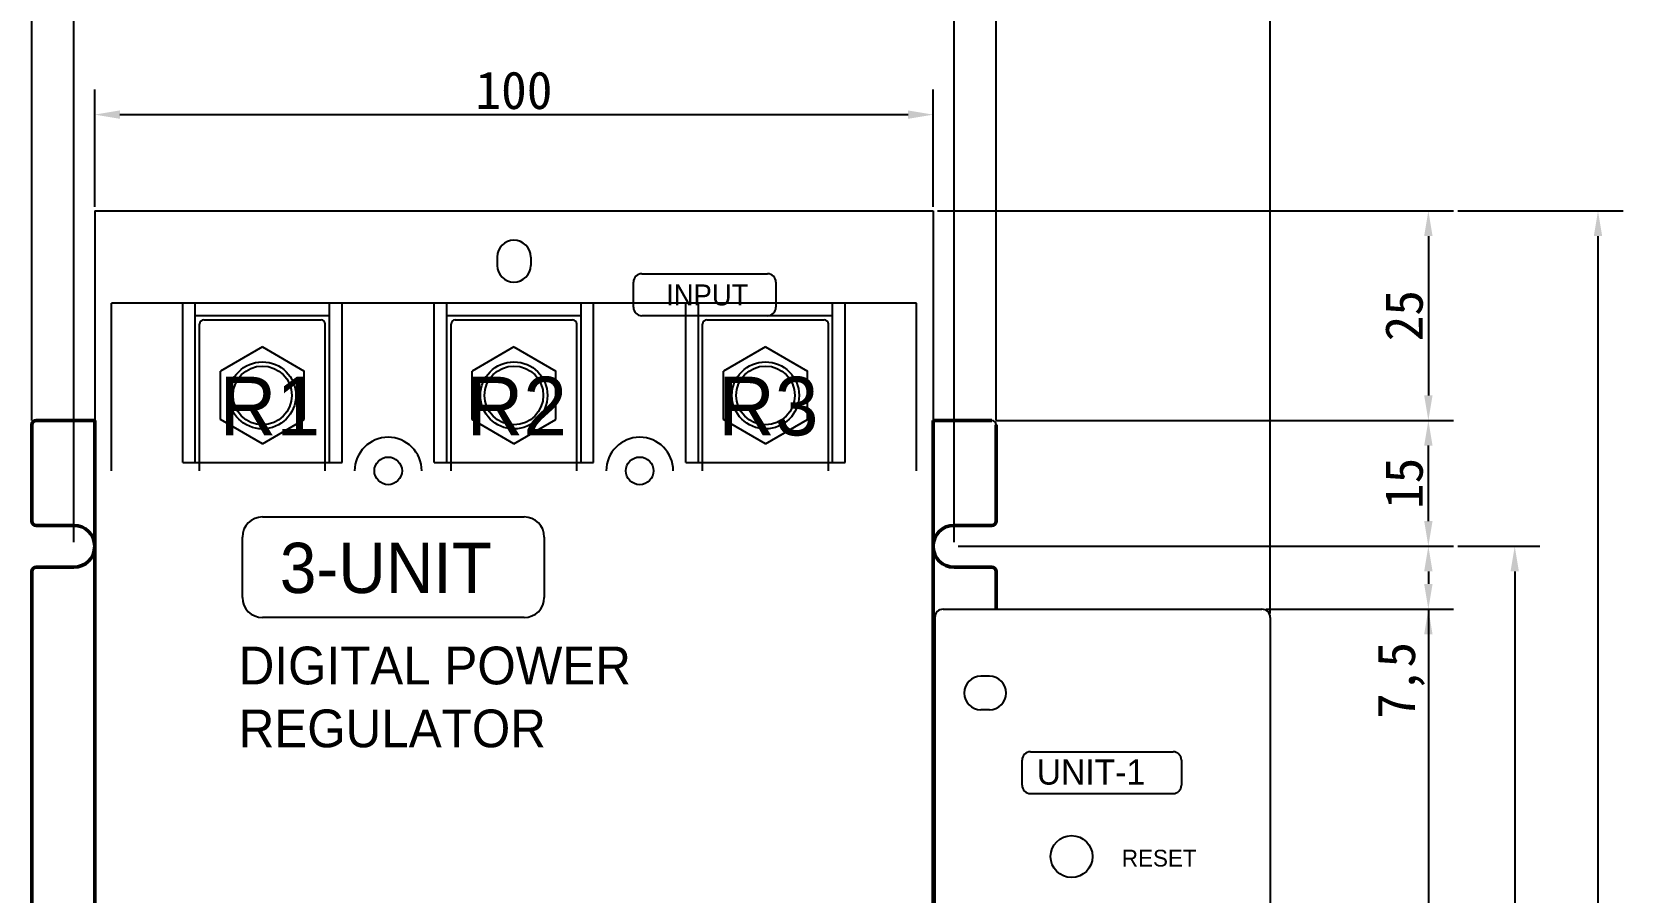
# Model space of a CAD drawing. Header units: millimetres. Extents: x 509 to 2769, y 363 to 1089.
# Drawn here: x 767.4 to 957.2, y 740.1 to 842.7 of the extents above; entities that cross this region are included whole.
import ezdxf

# ---------------------------------------------------------------- set-up
doc = ezdxf.new("R2010")
doc.units = ezdxf.units.MM
for name, color, linetype in [('Bus-Bar', 7, 'Continuous'), ('CASE COVER', 7, 'Continuous'), ('PCB 커버', 7, 'Continuous'), ('단자대', 7, 'Continuous'), ('방열판', 7, 'Continuous'), ('케이스', 7, 'Continuous')]:
    doc.layers.add(name, color=color, linetype=linetype)
doc.dimstyles.new('ISO-25', dxfattribs={"dimtxt": 4.5, "dimasz": 3, "dimexe": 3, "dimexo": 0.5, "dimtad": 1, "dimtxsty": 'Standard', "dimcen": 2.5, "dimclrd": 6, "dimclre": 6, "dimclrt": 1, "dimadec": 0, "dimazin": 0, "dimtfac": 1, "dimtmove": 0, "dimatfit": 3, "dimfxl": 3, "dimarcsym": 0})

# ---------------------------------------------------------------- blocks, each defined once
blk = doc.blocks.new('*D4')
at = {"color": 6, "lineweight": -2, "transparency": 16777216}
for p, q in [((882.4, 796.37), (936.96, 796.37)), ((933.96, 784.37), (933.96, 793.37)), ((877.9, 781.37), (936.96, 781.37))]:
    blk.add_line(p, q, dxfattribs=at)
at = {"color": 6, "transparency": 16777216}
for points in [[(933.46, 793.37), (934.46, 793.37), (933.96, 796.37)], [(933.46, 784.37), (934.46, 784.37), (933.96, 781.37)]]:
    blk.add_solid(points, dxfattribs=at)
at = {"layer": 'Defpoints', "color": 0, "transparency": 16777216}
for p in [(881.9, 796.37), (933.96, 796.37), (877.4, 781.37)]:
    blk.add_point(p, dxfattribs=at)
at = {"color": 1, "transparency": 16777216, "insert": (931.08, 788.87), "char_height": 4.5, "attachment_point": 5, "rotation": 90}
blk.add_mtext('15', dxfattribs=at)
blk = doc.blocks.new('*D7')
at = {"color": 6, "lineweight": -2, "transparency": 16777216}
for p, q in [((914.6, 773.87), (936.96, 773.87)), ((933.96, 770.87), (933.96, 591.87)), ((914.6, 588.87), (936.96, 588.87))]:
    blk.add_line(p, q, dxfattribs=at)
at = {"color": 6, "transparency": 16777216}
for points in [[(933.46, 770.87), (934.46, 770.87), (933.96, 773.87)], [(933.46, 591.87), (934.46, 591.87), (933.96, 588.87)]]:
    blk.add_solid(points, dxfattribs=at)
at = {"layer": 'Defpoints', "color": 0, "transparency": 16777216}
for p in [(914.1, 773.87), (914.1, 588.87), (933.96, 588.87)]:
    blk.add_point(p, dxfattribs=at)
at = {"color": 1, "transparency": 16777216, "insert": (931.08, 681.37), "char_height": 4.5, "attachment_point": 5, "rotation": 90}
blk.add_mtext('185', dxfattribs=at)
blk = doc.blocks.new('*D10')
at = {"color": 6, "lineweight": -2, "transparency": 16777216}
for p, q in [((772.4, 781.87), (772.4, 849.85)), ((877.4, 781.87), (877.4, 849.85)), ((775.4, 846.85), (874.4, 846.85))]:
    blk.add_line(p, q, dxfattribs=at)
at = {"color": 6, "transparency": 16777216}
for points in [[(775.4, 847.35), (775.4, 846.35), (772.4, 846.85)], [(874.4, 847.35), (874.4, 846.35), (877.4, 846.85)]]:
    blk.add_solid(points, dxfattribs=at)
at = {"layer": 'Defpoints', "color": 0, "transparency": 16777216}
for p in [(877.4, 846.85), (772.4, 781.37), (877.4, 781.37)]:
    blk.add_point(p, dxfattribs=at)
at = {"color": 1, "transparency": 16777216, "insert": (824.9, 849.73), "char_height": 4.5, "attachment_point": 5}
blk.add_mtext('105', dxfattribs=at)
blk = doc.blocks.new('*D11')
at = {"color": 6, "lineweight": -2, "transparency": 16777216}
for p, q in [((774.9, 821.87), (774.9, 835.85)), ((874.9, 821.87), (874.9, 835.85)), ((777.9, 832.85), (871.9, 832.85))]:
    blk.add_line(p, q, dxfattribs=at)
at = {"color": 6, "transparency": 16777216}
for points in [[(777.9, 833.35), (777.9, 832.35), (774.9, 832.85)], [(871.9, 833.35), (871.9, 832.35), (874.9, 832.85)]]:
    blk.add_solid(points, dxfattribs=at)
at = {"layer": 'Defpoints', "color": 0, "transparency": 16777216}
for p in [(874.9, 832.85), (774.9, 821.37), (874.9, 821.37)]:
    blk.add_point(p, dxfattribs=at)
at = {"color": 1, "transparency": 16777216, "insert": (824.9, 835.73), "char_height": 4.5, "attachment_point": 5}
blk.add_mtext('100', dxfattribs=at)
blk = doc.blocks.new('*D12')
at = {"color": 6, "lineweight": -2, "transparency": 16777216}
for p, q in [((767.4, 796.37), (767.4, 859.67)), ((882.4, 796.37), (882.4, 859.67)), ((770.4, 856.67), (879.4, 856.67))]:
    blk.add_line(p, q, dxfattribs=at)
at = {"color": 6, "transparency": 16777216}
for points in [[(770.4, 857.17), (770.4, 856.17), (767.4, 856.67)], [(879.4, 857.17), (879.4, 856.17), (882.4, 856.67)]]:
    blk.add_solid(points, dxfattribs=at)
at = {"layer": 'Defpoints', "color": 0, "transparency": 16777216}
for p in [(882.4, 856.67), (767.4, 795.87), (882.4, 795.87)]:
    blk.add_point(p, dxfattribs=at)
at = {"color": 1, "transparency": 16777216, "insert": (824.9, 859.55), "char_height": 4.5, "attachment_point": 5}
blk.add_mtext('115', dxfattribs=at)
blk = doc.blocks.new('*D13')
at = {"color": 6, "lineweight": -2, "transparency": 16777216}
for p, q in [((767.4, 860.17), (767.4, 871.76)), ((915.1, 773.37), (915.1, 871.76)), ((770.4, 868.76), (912.1, 868.76))]:
    blk.add_line(p, q, dxfattribs=at)
at = {"color": 6, "transparency": 16777216}
for points in [[(770.4, 869.26), (770.4, 868.26), (767.4, 868.76)], [(912.1, 869.26), (912.1, 868.26), (915.1, 868.76)]]:
    blk.add_solid(points, dxfattribs=at)
at = {"layer": 'Defpoints', "color": 0, "transparency": 16777216}
for p in [(915.1, 868.76), (767.4, 859.67), (915.1, 772.87)]:
    blk.add_point(p, dxfattribs=at)
at = {"color": 1, "transparency": 16777216, "insert": (841.25, 872.01), "char_height": 4.5, "attachment_point": 5}
blk.add_mtext('147,7', dxfattribs=at)
blk = doc.blocks.new('*D14')
at = {"color": 6, "lineweight": -2, "transparency": 16777216}
for p, q in [((875.4, 821.37), (936.96, 821.37)), ((933.96, 818.37), (933.96, 799.37)), ((882.4, 796.37), (936.96, 796.37))]:
    blk.add_line(p, q, dxfattribs=at)
at = {"color": 6, "transparency": 16777216}
for points in [[(933.46, 818.37), (934.46, 818.37), (933.96, 821.37)], [(933.46, 799.37), (934.46, 799.37), (933.96, 796.37)]]:
    blk.add_solid(points, dxfattribs=at)
at = {"layer": 'Defpoints', "color": 0, "transparency": 16777216}
for p in [(874.9, 821.37), (881.9, 796.37), (933.96, 796.37)]:
    blk.add_point(p, dxfattribs=at)
at = {"color": 1, "transparency": 16777216, "insert": (931.08, 808.87), "char_height": 4.5, "attachment_point": 5, "rotation": 90}
blk.add_mtext('25', dxfattribs=at)
blk = doc.blocks.new('*D15')
at = {"color": 6, "lineweight": -2, "transparency": 16777216}
for p, q in [((877.9, 781.37), (936.96, 781.37)), ((933.96, 778.37), (933.96, 776.87)), ((914.6, 773.87), (936.96, 773.87)), ((933.96, 773.87), (933.96, 759.87))]:
    blk.add_line(p, q, dxfattribs=at)
at = {"color": 6, "transparency": 16777216}
for points in [[(933.46, 778.37), (934.46, 778.37), (933.96, 781.37)], [(933.46, 776.87), (934.46, 776.87), (933.96, 773.87)]]:
    blk.add_solid(points, dxfattribs=at)
at = {"layer": 'Defpoints', "color": 0, "transparency": 16777216}
for p in [(877.4, 781.37), (914.1, 773.87), (933.96, 773.87)]:
    blk.add_point(p, dxfattribs=at)
at = {"color": 1, "transparency": 16777216, "insert": (930.71, 765.37), "char_height": 4.5, "attachment_point": 5, "rotation": 90}
blk.add_mtext('7,5', dxfattribs=at)
blk = doc.blocks.new('*D1')
at = {"color": 6, "lineweight": -2, "transparency": 16777216}
for p, q in [((937.46, 821.37), (957.19, 821.37)), ((954.19, 818.37), (954.19, 569.37)), ((937.46, 566.37), (957.19, 566.37))]:
    blk.add_line(p, q, dxfattribs=at)
at = {"color": 6, "transparency": 16777216}
for points in [[(953.69, 818.37), (954.69, 818.37), (954.19, 821.37)], [(953.69, 569.37), (954.69, 569.37), (954.19, 566.37)]]:
    blk.add_solid(points, dxfattribs=at)
at = {"layer": 'Defpoints', "color": 0, "transparency": 16777216}
for p in [(936.96, 821.37), (936.96, 566.37), (954.19, 566.37)]:
    blk.add_point(p, dxfattribs=at)
at = {"color": 1, "transparency": 16777216, "insert": (951.32, 693.87), "char_height": 4.5, "attachment_point": 5, "rotation": 90}
blk.add_mtext('255', dxfattribs=at)
blk = doc.blocks.new('*D2')
at = {"color": 6, "lineweight": -2, "transparency": 16777216}
for p, q in [((937.46, 781.37), (947.26, 781.37)), ((944.26, 778.37), (944.26, 584.37)), ((937.46, 581.37), (947.26, 581.37))]:
    blk.add_line(p, q, dxfattribs=at)
at = {"color": 6, "transparency": 16777216}
for points in [[(943.76, 778.37), (944.76, 778.37), (944.26, 781.37)], [(943.76, 584.37), (944.76, 584.37), (944.26, 581.37)]]:
    blk.add_solid(points, dxfattribs=at)
at = {"layer": 'Defpoints', "color": 0, "transparency": 16777216}
for p in [(936.96, 781.37), (936.96, 581.37), (944.26, 581.37)]:
    blk.add_point(p, dxfattribs=at)
at = {"color": 1, "transparency": 16777216, "insert": (941.39, 681.37), "char_height": 4.5, "attachment_point": 5, "rotation": 90}
blk.add_mtext('200', dxfattribs=at)

msp = doc.modelspace()

# ---------------------------------------------------------------- linework, layer by layer
for p, q in [((839.15, 809.868), (839.15, 812.869)), ((840.15, 813.869), (855.153, 813.869)), ((856.153, 812.869), (856.153, 809.868)), ((855.153, 808.868), (840.15, 808.868)), ((794.916, 784.867), (826.12, 784.867)), ((792.516, 775.265), (792.516, 782.467)), ((828.52, 782.467), (828.52, 775.265)), ((826.12, 772.865), (794.916, 772.865)), ((885.501, 752.866), (885.501, 755.867)), ((886.501, 756.867), (903.505, 756.867)), ((904.505, 755.867), (904.505, 752.866)), ((886.501, 751.866), (903.505, 751.866))]:
    msp.add_line(p, q)
for centre, radius, start, end in [((840.15, 812.869), 1, 90, 180), ((855.153, 812.869), 1, 0, 90), ((840.15, 809.868), 1, 180, 270), ((855.153, 809.868), 1, 270, 0), ((794.916, 782.467), 2.4, 90, 180), ((826.12, 782.467), 2.4, 0, 90), ((794.916, 775.265), 2.4, 180, 270), ((826.12, 775.265), 2.4, 270, 0), ((886.501, 755.867), 1, 90, 180), ((903.505, 755.867), 1, 0, 90), ((886.501, 752.866), 1, 180, 270), ((903.505, 752.866), 1, 270, 0)]:
    msp.add_arc(centre, radius, start, end)
at = {"layer": 'Bus-Bar', "ltscale": 10}
for p, q in [((787.403, 790.365), (787.403, 807.865)), ((802.403, 790.365), (802.403, 807.865)), ((817.403, 790.365), (817.403, 807.865)), ((832.403, 790.365), (832.403, 807.865)), ((847.403, 790.365), (847.403, 807.865)), ((862.403, 790.365), (862.403, 807.865))]:
    msp.add_line(p, q, dxfattribs=at)
at = {"layer": 'Bus-Bar'}
for p, q in [((787.903, 808.365), (801.903, 808.365)), ((817.903, 808.365), (831.903, 808.365)), ((847.903, 808.365), (861.903, 808.365))]:
    msp.add_line(p, q, dxfattribs=at)
at = {"layer": 'Bus-Bar', "ltscale": 10}
for centre in [(794.903, 799.365), (824.903, 799.365), (854.903, 799.365), (854.903, 799.365)]:
    msp.add_circle(centre, 3.5, dxfattribs=at)
at = {"layer": 'Bus-Bar'}
for centre, start, end in [((787.903, 807.865), 90, 180), ((801.903, 807.865), 0, 90), ((817.903, 807.865), 90, 180), ((831.903, 807.865), 0, 90), ((847.903, 807.865), 90, 180), ((861.903, 807.865), 0, 90)]:
    msp.add_arc(centre, 0.5, start, end, dxfattribs=at)
at = {"layer": 'CASE COVER'}
for p, q in [((822.903, 815.865), (822.903, 814.865)), ((826.903, 815.865), (826.903, 814.865))]:
    msp.add_line(p, q, dxfattribs=at)
for centre, start, end in [((824.903, 815.865), 0, 180), ((824.903, 814.865), 180, 0)]:
    msp.add_arc(centre, 2, start, end, dxfattribs=at)
at = {"layer": 'PCB 커버', "ltscale": 10}
for p, q in [((875.103, 772.865), (875.103, 589.865)), ((915.103, 772.865), (915.103, 589.865))]:
    msp.add_line(p, q, dxfattribs=at)
at = {"layer": 'PCB 커버'}
for p, q in [((876.103, 773.865), (914.103, 773.865)), ((881.603, 765.865), (880.603, 765.865)), ((881.603, 761.865), (880.603, 761.865))]:
    msp.add_line(p, q, dxfattribs=at)
msp.add_circle((891.403, 744.362), 2.5, dxfattribs=at)
at = {"layer": 'PCB 커버', "ltscale": 10}
for centre, start, end in [((876.103, 772.865), 90, 180), ((914.103, 772.865), 0, 90)]:
    msp.add_arc(centre, 1, start, end, dxfattribs=at)
at = {"layer": 'PCB 커버'}
for centre, start, end in [((880.603, 763.865), 90, 270), ((881.603, 763.865), 270, 90)]:
    msp.add_arc(centre, 2, start, end, dxfattribs=at)
at = {"layer": '단자대'}
for p, q in [((776.903, 790.365), (776.903, 810.365)), ((872.903, 810.365), (776.903, 810.365)), ((785.403, 791.365), (785.403, 810.365)), ((786.903, 791.365), (786.903, 810.365)), ((802.903, 808.865), (786.903, 808.865)), ((802.903, 791.365), (802.903, 810.365)), ((804.403, 791.365), (804.403, 810.365)), ((815.403, 791.365), (815.403, 810.365)), ((816.903, 791.365), (816.903, 810.365)), ((832.903, 808.865), (816.903, 808.865)), ((832.903, 791.365), (832.903, 810.365)), ((834.403, 791.365), (834.403, 810.365)), ((845.403, 791.365), (845.403, 810.365)), ((846.903, 791.365), (846.903, 810.365)), ((862.903, 808.865), (846.903, 808.865)), ((862.903, 791.365), (862.903, 810.365)), ((864.403, 791.365), (864.403, 810.365)), ((872.903, 790.365), (872.903, 810.365)), ((794.901, 805.139), (789.903, 802.253)), ((794.904, 805.139), (789.903, 802.251)), ((794.901, 805.139), (799.903, 802.251)), ((794.904, 805.139), (799.903, 802.253)), ((824.901, 805.139), (819.903, 802.253)), ((824.904, 805.139), (819.903, 802.251)), ((824.901, 805.139), (829.903, 802.251)), ((824.904, 805.139), (829.903, 802.253)), ((854.901, 805.139), (849.903, 802.253)), ((854.904, 805.139), (849.903, 802.251)), ((854.901, 805.139), (859.903, 802.251)), ((854.904, 805.139), (859.903, 802.253)), ((789.903, 796.48), (789.903, 802.253)), ((789.903, 796.48), (789.903, 802.251)), ((799.903, 796.48), (799.903, 802.253)), ((799.903, 796.48), (799.903, 802.251)), ((819.903, 796.48), (819.903, 802.253)), ((819.903, 796.48), (819.903, 802.251)), ((829.903, 796.48), (829.903, 802.253)), ((829.903, 796.48), (829.903, 802.251)), ((849.903, 796.48), (849.903, 802.253)), ((849.903, 796.48), (849.903, 802.251)), ((859.903, 796.48), (859.903, 802.253)), ((859.903, 796.48), (859.903, 802.251)), ((794.903, 793.593), (789.903, 796.48)), ((794.903, 793.593), (789.903, 796.48)), ((794.903, 793.593), (799.903, 796.48)), ((794.903, 793.593), (799.903, 796.48)), ((824.903, 793.593), (819.903, 796.48)), ((824.903, 793.593), (819.903, 796.48)), ((824.903, 793.593), (829.903, 796.48)), ((824.903, 793.593), (829.903, 796.48)), ((854.903, 793.593), (849.903, 796.48)), ((854.903, 793.593), (849.903, 796.48)), ((854.903, 793.593), (859.903, 796.48)), ((854.903, 793.593), (859.903, 796.48)), ((785.403, 791.365), (804.403, 791.365)), ((815.403, 791.365), (834.403, 791.365)), ((845.403, 791.365), (864.403, 791.365))]:
    msp.add_line(p, q, dxfattribs=at)
at = {"layer": '단자대', "ltscale": 10}
for centre in [(794.903, 799.365), (794.903, 799.365), (824.903, 799.365), (824.903, 799.365), (854.903, 799.365)]:
    msp.add_circle(centre, 4, dxfattribs=at)
at = {"layer": '단자대'}
for centre in [(809.903, 790.365), (839.903, 790.365)]:
    msp.add_arc(centre, 4, 0, 180, dxfattribs=at)
at = {"layer": '방열판', "lineweight": 50}
for p, q in [((767.403, 784.365), (767.403, 795.865)), ((767.903, 796.365), (774.903, 796.365)), ((774.903, 566.365), (774.903, 796.365)), ((874.903, 566.365), (874.903, 796.365)), ((874.903, 796.365), (881.903, 796.365)), ((882.403, 784.365), (882.403, 795.865)), ((767.903, 783.865), (772.403, 783.865)), ((881.903, 783.865), (877.403, 783.865)), ((767.403, 584.365), (767.403, 778.365)), ((767.903, 778.865), (772.403, 778.865)), ((881.903, 778.865), (877.403, 778.865)), ((882.403, 773.865), (882.403, 778.365))]:
    msp.add_line(p, q, dxfattribs=at)
at = {"layer": '방열판'}
for centre in [(809.903, 790.365), (839.903, 790.365)]:
    msp.add_circle(centre, 1.65, dxfattribs=at)
at = {"layer": '방열판', "lineweight": 50}
for centre, radius, start, end in [((767.903, 795.865), 0.5, 90, 180), ((767.903, 784.365), 0.5, 180, 270), ((772.403, 781.365), 2.5, 270, 90), ((877.403, 781.365), 2.5, 90, 270), ((881.903, 784.365), 0.5, 270, 0), ((767.903, 778.365), 0.5, 90, 180), ((881.903, 778.365), 0.5, 0, 90)]:
    msp.add_arc(centre, radius, start, end, dxfattribs=at)
at = {"layer": '방열판'}
msp.add_arc((881.903, 795.865), 0.5, 0, 90, dxfattribs=at)
at = {"layer": '케이스'}
for p, q in [((774.903, 821.365), (774.903, 566.365)), ((774.903, 821.365), (874.903, 821.365)), ((874.903, 821.365), (874.903, 566.365))]:
    msp.add_line(p, q, dxfattribs=at)

# ---------------------------------------------------------------- texts
at = {"attachment_point": 1}
for s, insert, char_height, width in [('{\\fGulim|b0|i0|c129|p50;INPUT}', (843.054, 812.595), 2.5, 10.2689), ('{\\fHeadline R|b0|i0|c129|p18;R1}', (789.81, 801.587), 7, 10.84062), ('{\\fHeadline R|b0|i0|c129|p18;R2}', (819.254, 801.587), 7, 10.84062), ('{\\fHeadline R|b0|i0|c129|p18;R3}', (849.254, 801.587), 7, 10.84062), ('{\\f@Gulim|b0|i0|c129|p50;3-UNIT}', (796.982, 781.789), 6, 30.72804), ('{\\f@\uffc8\uffdeﾸￕￅￂﾰﾡﾶ\ufff7ￃﾼ|b0|i0|c129|p18;UNIT-1}', (887.256, 755.941), 3, 12.4589), ('{\\f\uffc8\uffdeﾸￕￅￂﾰﾡﾶ\ufff7ￃﾼ|b0|i0|c129|p18;RESET}', (897.402, 745.173), 2, 9.6082)]:
    msp.add_mtext(s, dxfattribs=dict(at, insert=insert, char_height=char_height, width=width))
at = {"ltscale": 10, "insert": (792.072, 769.399), "char_height": 2.7, "width": 75.39232, "attachment_point": 1}
msp.add_mtext('{\\f@HYkanB|b0|i0|c129|p18;\\H1.667x;DIGITAL POWER REGULATOR\\fGulim|b0|i0|c129|p49;\\H0.6001x; }', dxfattribs=at)

# ---------------------------------------------------------------- dimensions: what is measured, and where the dimension line sits
for base, p1, p2, picture, middle in [((915.103, 868.765), (767.403, 859.671), (915.103, 772.865), '*D13', (841.253, 872.015)), ((882.403, 856.671), (767.403, 795.865), (882.403, 795.865), '*D12', (824.903, 859.546)), ((877.403, 846.85), (772.403, 781.365), (877.403, 781.365), '*D10', (824.903, 849.725)), ((874.903, 832.853), (774.903, 821.365), (874.903, 821.365), '*D11', (824.903, 835.728))]:
    dim = msp.add_linear_dim(base=base, p1=p1, p2=p2, dimstyle='ISO-25')
    dim.commit()
    dim.dimension.update_dxf_attribs({"geometry": picture, "text_midpoint": middle})
for base, p1, p2, picture, middle in [((933.955, 796.365), (874.903, 821.365), (881.903, 796.365), '*D14', (931.08, 808.865)), ((933.955, 796.365), (877.403, 781.365), (881.903, 796.365), '*D4', (931.08, 788.865)), ((933.955, 773.865), (877.403, 781.365), (914.103, 773.865), '*D15', (930.705, 765.365)), ((944.26, 581.365), (936.955, 781.365), (936.955, 581.365), '*D2', (941.385, 681.365)), ((933.955, 588.865), (914.103, 773.865), (914.103, 588.865), '*D7', (931.08, 681.365))]:
    dim = msp.add_linear_dim(base=base, p1=p1, p2=p2, angle=90, dimstyle='ISO-25')
    dim.commit()
    dim.dimension.update_dxf_attribs({"geometry": picture, "text_midpoint": middle})
dim = msp.add_linear_dim(base=(954.193, 566.365), p1=(936.955, 821.365), p2=(936.955, 566.365), angle=90, dimstyle='ISO-25')
dim.commit()
dim.dimension.update_dxf_attribs({"geometry": '*D1', "text_midpoint": (954.193, 693.865), "dimtype": 160})

doc.saveas('drawing.dxf')
